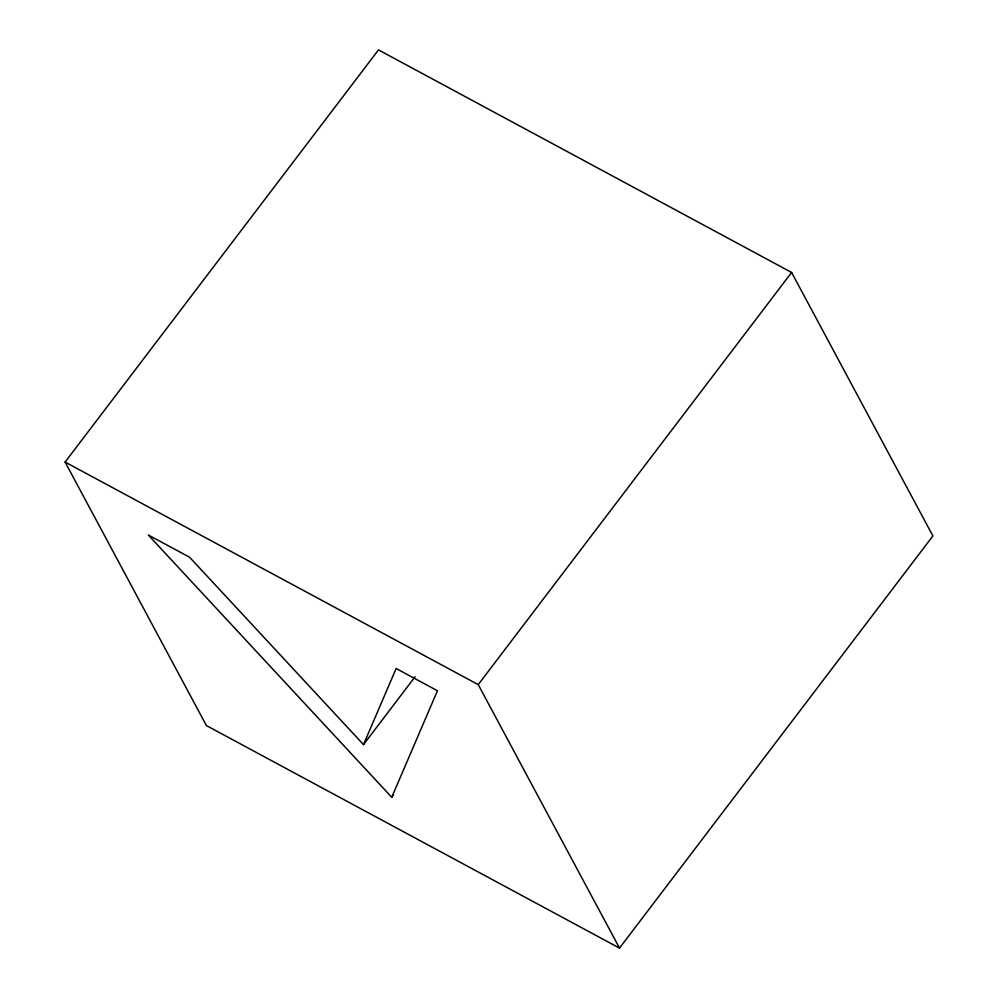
<?xml version="1.0" encoding="UTF-8"?>
<svg xmlns="http://www.w3.org/2000/svg" width="998" height="998" viewBox="0 0 998 998"><rect width="100%" height="100%" fill="white"/><g stroke="black" fill="none" stroke-linecap="round" stroke-linejoin="round"><path stroke-width="1.5" d="M363.497 744.608L396.144 668.498L437.448 690.753L391.752 797.302L148.265 534.965L189.583 557.221L363.497 744.608L415.106 676.731M65.107 462.062L378.491 49.9L791.614 272.454L932.893 535.938L619.509 948.1L206.386 725.546L65.107 462.062L478.229 684.616L619.509 948.1M391.752 797.302L393.636 794.832M478.229 684.616L791.614 272.454"/></g></svg>
